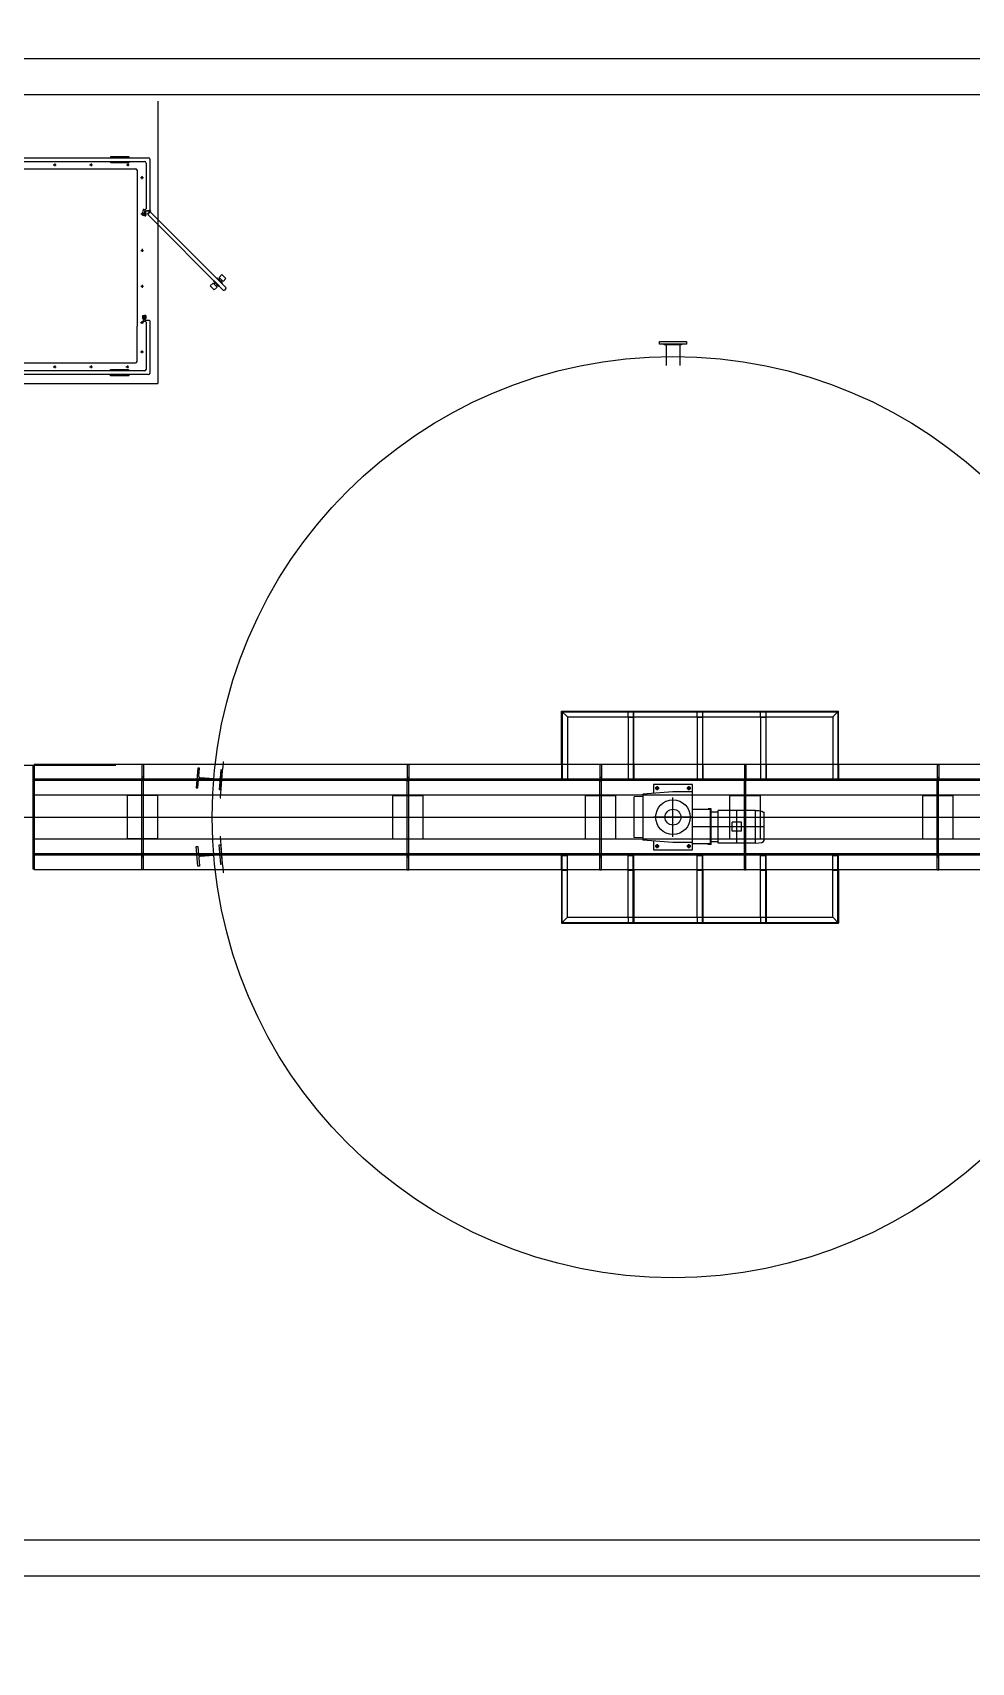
# Model space of a CAD drawing. Extents: x -16413 to 78405, y -232 to 83089.
# Drawn here: x 18741 to 19052, y 53278 to 53819 of the extents above; entities that cross this region are included whole.
import ezdxf

# ---------------------------------------------------------------- set-up
doc = ezdxf.new("R2010")
doc.units = 0
doc.header["$LTSCALE"] = 350
doc.header["$MEASUREMENT"] = 0
doc.layers.add('BACKGROUND', color=7, linetype='CONTINUOUS')

msp = doc.modelspace()

# ---------------------------------------------------------------- linework, layer by layer
at = {"layer": 'BACKGROUND'}
for p, q in [((18392.31, 53810.32), (19172.31, 53810.32)), ((18514.91, 53798.32), (19160.31, 53798.32)), ((18782.28, 53796.07), (18782.28, 53702.3)), ((18766.58, 53777.72), (18772.6, 53777.72)), ((18766.58, 53777.31), (18766.58, 53777.72)), ((18772.6, 53777.72), (18772.6, 53777.31)), ((18683.78, 53777.32), (18779.06, 53777.32)), ((18685.03, 53776.07), (18777.81, 53776.07)), ((18688.02, 53773.65), (18774.84, 53773.65)), ((18747.51, 53774.96), (18748.45, 53774.96)), ((18747.99, 53775.42), (18747.99, 53774.48)), ((18759.57, 53774.96), (18760.51, 53774.96)), ((18760.05, 53775.42), (18760.05, 53774.48)), ((18772.6, 53777.31), (18766.58, 53777.31)), ((18766.58, 53776.04), (18772.61, 53776.04)), ((18766.58, 53775.64), (18766.58, 53776.04)), ((18772.61, 53775.64), (18766.58, 53775.64)), ((18771.8, 53774.96), (18772.74, 53774.96)), ((18772.28, 53775.42), (18772.28, 53774.48)), ((18772.61, 53776.04), (18772.61, 53775.64)), ((18775.34, 53773.15), (18775.34, 53721.36)), ((18778.31, 53775.57), (18778.31, 53760.41)), ((18779.56, 53776.82), (18779.56, 53759.93)), ((18776.47, 53770.73), (18777.41, 53770.73)), ((18776.95, 53771.19), (18776.95, 53770.25)), ((18776.54, 53758.69), (18777.49, 53758.69)), ((18777.02, 53759.16), (18777.02, 53758.22)), ((18777.19, 53758.15), (18777.19, 53759)), ((18777.31, 53759), (18777.19, 53759)), ((18777.19, 53758.94), (18777.24, 53759)), ((18777.19, 53758.86), (18777.31, 53758.98)), ((18777.19, 53758.97), (18777.31, 53758.84)), ((18777.19, 53758.77), (18777.31, 53758.89)), ((18777.19, 53758.88), (18777.31, 53758.75)), ((18777.19, 53758.68), (18777.31, 53758.8)), ((18777.19, 53758.79), (18777.31, 53758.67)), ((18777.19, 53758.59), (18777.31, 53758.72)), ((18777.19, 53758.7), (18777.31, 53758.58)), ((18777.19, 53758.5), (18777.31, 53758.63)), ((18777.19, 53758.61), (18777.31, 53758.49)), ((18777.19, 53758.41), (18777.31, 53758.54)), ((18777.19, 53758.53), (18777.31, 53758.4)), ((18777.19, 53758.33), (18777.31, 53758.45)), ((18777.19, 53758.44), (18777.31, 53758.31)), ((18777.19, 53758.24), (18777.31, 53758.36)), ((18777.19, 53758.35), (18777.39, 53758.15)), ((18777.19, 53758.15), (18777.31, 53758.27)), ((18777.19, 53758.26), (18777.3, 53758.15)), ((18777.19, 53758.17), (18777.21, 53758.15)), ((18777.88, 53758.15), (18777.19, 53758.15)), ((18777.25, 53759), (18777.31, 53758.93)), ((18777.28, 53758.15), (18777.4, 53758.27)), ((18777.31, 53758.27), (18777.31, 53759)), ((18777.76, 53758.27), (18777.31, 53758.27)), ((18777.32, 53758.29), (18777.32, 53759.93)), ((18777.78, 53758.29), (18777.32, 53758.29)), ((18777.35, 53758.27), (18777.48, 53758.15)), ((18777.37, 53758.15), (18777.49, 53758.27)), ((18777.44, 53758.27), (18777.57, 53758.15)), ((18777.45, 53758.15), (18777.58, 53758.27)), ((18777.53, 53758.27), (18777.66, 53758.15)), ((18777.54, 53758.15), (18777.67, 53758.27)), ((18777.57, 53760.18), (18778.06, 53760.18)), ((18777.62, 53758.27), (18777.74, 53758.15)), ((18777.63, 53758.15), (18777.76, 53758.27)), ((18777.71, 53758.27), (18777.83, 53758.15)), ((18777.72, 53758.15), (18777.83, 53758.26)), ((18777.76, 53759.01), (18777.76, 53758.27)), ((18777.76, 53759.01), (18777.88, 53759.01)), ((18777.76, 53758.28), (18777.77, 53758.29)), ((18777.78, 53759.47), (18777.78, 53758.29)), ((18777.78, 53759), (18777.78, 53759.01)), ((18777.78, 53759), (18777.84, 53758.94)), ((18777.78, 53758.91), (18777.86, 53759)), ((18777.78, 53758.91), (18777.82, 53758.86)), ((18777.78, 53758.82), (18777.82, 53758.87)), ((18777.78, 53758.82), (18777.81, 53758.79)), ((18777.78, 53758.74), (18777.81, 53758.77)), ((18777.78, 53758.73), (18777.8, 53758.71)), ((18777.78, 53758.65), (18777.8, 53758.67)), ((18777.78, 53758.65), (18777.8, 53758.63)), ((18777.78, 53758.56), (18777.79, 53758.58)), ((18777.78, 53758.56), (18777.8, 53758.54)), ((18777.78, 53758.47), (18777.8, 53758.49)), ((18777.78, 53758.47), (18777.8, 53758.44)), ((18777.78, 53758.38), (18777.8, 53758.41)), ((18777.78, 53758.38), (18777.81, 53758.34)), ((18777.78, 53758.29), (18777.82, 53758.33)), ((18777.78, 53758.29), (18777.84, 53758.23)), ((18777.79, 53758.58), (18777.96, 53758.74)), ((18777.8, 53758.67), (18777.97, 53758.84)), ((18777.8, 53758.71), (18777.95, 53758.56)), ((18777.8, 53758.49), (18777.95, 53758.64)), ((18777.8, 53758.63), (18777.95, 53758.47)), ((18777.8, 53758.41), (18777.95, 53758.55)), ((18777.8, 53758.54), (18777.96, 53758.37)), ((18777.8, 53758.44), (18777.99, 53758.26)), ((18777.81, 53758.77), (18778, 53758.96)), ((18777.81, 53758.79), (18777.95, 53758.65)), ((18777.81, 53758.34), (18778.16, 53758)), ((18777.81, 53758.15), (18777.85, 53758.19)), ((18777.82, 53758.87), (18778.14, 53759.18)), ((18777.82, 53758.86), (18777.95, 53758.73)), ((18777.82, 53758.33), (18777.95, 53758.47)), ((18777.83, 53758.26), (18777.96, 53758.39)), ((18777.84, 53758.94), (18777.96, 53758.81)), ((18777.84, 53758.23), (18778.11, 53757.96)), ((18777.85, 53758.19), (18777.97, 53758.31)), ((18777.86, 53759), (18778.07, 53759.21)), ((18777.86, 53759.01), (18777.86, 53759)), ((18777.86, 53759), (18777.98, 53758.89)), ((18777.88, 53758.13), (18777.99, 53758.24)), ((18777.89, 53759.06), (18778, 53758.96)), ((18777.9, 53758.07), (18778.02, 53758.18)), ((18777.9, 53758.08), (18778.02, 53757.96)), ((18777.92, 53759.12), (18778.03, 53759.01)), ((18777.94, 53758.02), (18778.07, 53758.15)), ((18777.96, 53759.17), (18778.3, 53758.83)), ((18777.99, 53757.97), (18778.29, 53758.28)), ((18778.02, 53759.2), (18778.28, 53758.94)), ((18778.03, 53759.72), (18779.31, 53759.72)), ((18778.05, 53757.95), (18778.25, 53758.15)), ((18778.07, 53759.03), (18778.18, 53759.14)), ((18778.09, 53758.16), (18778.2, 53758.05)), ((18778.1, 53758.18), (18778.31, 53758.38)), ((18778.11, 53759.2), (18778.21, 53759.09)), ((18778.11, 53758.98), (18778.22, 53759.09)), ((18778.12, 53758.21), (18778.23, 53758.1)), ((18778.14, 53758.92), (18778.25, 53759.03)), ((18778.14, 53758.9), (18778.31, 53758.74)), ((18778.14, 53758.28), (18778.26, 53758.16)), ((18778.15, 53758.85), (18778.27, 53758.96)), ((18778.15, 53758.31), (18778.31, 53758.47)), ((18778.16, 53758.77), (18778.29, 53758.89)), ((18778.16, 53758.79), (18778.31, 53758.65)), ((18778.16, 53758.42), (18778.31, 53758.56)), ((18778.16, 53758.35), (18778.28, 53758.23)), ((18778.17, 53758.69), (18778.3, 53758.82)), ((18778.17, 53758.6), (18778.31, 53758.73)), ((18778.17, 53758.69), (18778.31, 53758.56)), ((18778.17, 53758.51), (18778.31, 53758.65)), ((18778.17, 53758.6), (18778.31, 53758.47)), ((18778.17, 53758.52), (18778.31, 53758.38)), ((18778.17, 53758.43), (18778.3, 53758.3)), ((18779.52, 53759.7), (18778.44, 53759.7)), ((18778.44, 53759.7), (18778.44, 53759.61)), ((18779.49, 53759.61), (18778.44, 53759.61)), ((18778.8, 53758.74), (18779.54, 53759.49)), ((18778.8, 53758.74), (18778.86, 53758.67)), ((18778.86, 53758.67), (18779.63, 53759.44)), ((18779.49, 53759.28), (18778.96, 53758.75)), ((18778.96, 53758.4), (18803.97, 53733.38)), ((18779.84, 53759.28), (18804.86, 53734.26)), ((18776.54, 53746.57), (18777.49, 53746.57)), ((18777.02, 53747.03), (18777.02, 53746.09)), ((18776.54, 53734.62), (18777.49, 53734.62)), ((18777.02, 53735.09), (18777.02, 53734.14)), ((18800.62, 53735.68), (18799.66, 53734.73)), ((18799.66, 53734.73), (18800.98, 53733.41)), ((18801.94, 53734.36), (18800.62, 53735.68)), ((18800.82, 53736.25), (18800.96, 53736.39)), ((18802.53, 53734.55), (18800.82, 53736.25)), ((18800.93, 53735.37), (18801.32, 53735.75)), ((18800.96, 53736.39), (18802.67, 53734.68)), ((18800.98, 53733.41), (18801.94, 53734.36)), ((18801.64, 53734.66), (18802.03, 53735.05)), ((18801.83, 53737.26), (18801.97, 53737.39)), ((18803.54, 53735.55), (18801.83, 53737.26)), ((18801.97, 53737.39), (18803.68, 53735.68)), ((18802.86, 53737.28), (18802.47, 53736.89)), ((18802.67, 53734.68), (18802.53, 53734.55)), ((18803.52, 53738.53), (18802.56, 53737.57)), ((18802.56, 53737.57), (18803.88, 53736.25)), ((18803.56, 53736.57), (18803.18, 53736.19)), ((18804.84, 53737.21), (18803.52, 53738.53)), ((18803.68, 53735.68), (18803.54, 53735.55)), ((18803.88, 53736.25), (18804.84, 53737.21)), ((18804.86, 53733.91), (18804.33, 53733.38)), ((18777.16, 53724.82), (18777.16, 53723.97)), ((18777.85, 53724.82), (18777.16, 53724.82)), ((18777.16, 53724.8), (18777.17, 53724.82)), ((18777.16, 53724.72), (18777.26, 53724.82)), ((18777.16, 53724.63), (18777.35, 53724.82)), ((18777.16, 53724.77), (18777.28, 53724.65)), ((18777.16, 53724.69), (18777.28, 53724.56)), ((18777.16, 53724.54), (18777.28, 53724.66)), ((18777.16, 53724.6), (18777.28, 53724.47)), ((18777.16, 53724.45), (18777.28, 53724.58)), ((18777.16, 53724.51), (18777.28, 53724.38)), ((18777.16, 53724.36), (18777.28, 53724.49)), ((18777.16, 53724.42), (18777.28, 53724.29)), ((18777.16, 53724.27), (18777.28, 53724.4)), ((18777.16, 53724.33), (18777.28, 53724.21)), ((18777.16, 53724.18), (18777.28, 53724.31)), ((18777.16, 53724.24), (18777.28, 53724.12)), ((18777.16, 53724.1), (18777.28, 53724.22)), ((18777.16, 53724.15), (18777.28, 53724.03)), ((18777.16, 53724.01), (18777.28, 53724.13)), ((18777.16, 53724.07), (18777.26, 53723.97)), ((18777.16, 53723.98), (18777.17, 53723.97)), ((18777.28, 53723.97), (18777.16, 53723.97)), ((18777.2, 53724.82), (18777.33, 53724.69)), ((18777.21, 53723.97), (18777.28, 53724.04)), ((18777.28, 53724.69), (18777.28, 53723.97)), ((18777.73, 53724.69), (18777.28, 53724.69)), ((18777.29, 53724.82), (18777.42, 53724.69)), ((18777.75, 53724.68), (18777.29, 53724.68)), ((18777.3, 53724.64), (18777.3, 53723.17)), ((18777.77, 53724.64), (18777.3, 53724.64)), ((18777.31, 53724.69), (18777.44, 53724.82)), ((18777.38, 53724.82), (18777.51, 53724.69)), ((18777.4, 53724.69), (18777.53, 53724.82)), ((18777.47, 53724.82), (18777.59, 53724.69)), ((18777.49, 53724.69), (18777.61, 53724.82)), ((18777.56, 53724.82), (18777.68, 53724.69)), ((18777.58, 53724.69), (18777.7, 53724.82)), ((18777.65, 53724.82), (18777.79, 53724.67)), ((18777.67, 53724.69), (18777.79, 53724.82)), ((18777.73, 53724.82), (18777.81, 53724.74)), ((18777.73, 53723.96), (18777.73, 53724.69)), ((18777.73, 53723.96), (18777.85, 53723.96)), ((18777.74, 53724.68), (18777.81, 53724.75)), ((18777.75, 53724.6), (18777.79, 53724.63)), ((18777.75, 53724.63), (18777.78, 53724.6)), ((18777.75, 53724.54), (18777.77, 53724.52)), ((18777.75, 53724.51), (18777.77, 53724.53)), ((18777.75, 53724.45), (18777.76, 53724.43)), ((18777.75, 53724.42), (18777.76, 53724.44)), ((18777.75, 53724.36), (18777.76, 53724.34)), ((18777.75, 53724.33), (18777.76, 53724.35)), ((18777.75, 53724.27), (18777.77, 53724.25)), ((18777.75, 53724.24), (18777.77, 53724.26)), ((18777.75, 53724.19), (18777.78, 53724.15)), ((18777.75, 53724.15), (18777.78, 53724.18)), ((18777.75, 53724.07), (18777.79, 53724.11)), ((18777.75, 53724.1), (18777.81, 53724.04)), ((18777.75, 53723.98), (18777.81, 53724.04)), ((18777.75, 53724.01), (18777.8, 53723.96)), ((18777.76, 53724.44), (18777.93, 53724.61)), ((18777.76, 53724.35), (18777.92, 53724.51)), ((18777.76, 53724.43), (18777.92, 53724.28)), ((18777.76, 53724.34), (18777.93, 53724.18)), ((18777.77, 53724.53), (18777.96, 53724.72)), ((18777.77, 53724.64), (18777.77, 53723.63)), ((18777.77, 53724.52), (18777.92, 53724.37)), ((18777.77, 53724.26), (18777.92, 53724.41)), ((18777.77, 53724.25), (18777.95, 53724.07)), ((18777.78, 53724.6), (18777.92, 53724.45)), ((18777.78, 53724.18), (18777.92, 53724.33)), ((18777.78, 53724.15), (18778.13, 53723.8)), ((18777.79, 53724.63), (18778.12, 53724.97)), ((18777.79, 53724.67), (18777.93, 53724.54)), ((18777.79, 53724.11), (18777.92, 53724.24)), ((18777.81, 53724.75), (18778.07, 53725.01)), ((18777.81, 53724.74), (18777.94, 53724.62)), ((18777.81, 53724.04), (18777.93, 53724.16)), ((18777.81, 53724.04), (18778.08, 53723.77)), ((18777.82, 53724.82), (18777.83, 53724.81)), ((18777.82, 53723.96), (18777.83, 53723.97)), ((18777.83, 53724.81), (18777.95, 53724.69)), ((18777.83, 53723.97), (18777.94, 53724.09)), ((18777.85, 53723.91), (18777.96, 53724.02)), ((18777.86, 53724.87), (18777.97, 53724.76)), ((18777.86, 53723.89), (18778, 53723.76)), ((18777.88, 53724.91), (18777.97, 53725)), ((18777.89, 53724.92), (18778.01, 53724.81)), ((18777.89, 53723.85), (18777.99, 53723.96)), ((18777.93, 53724.97), (18778.27, 53724.63)), ((18777.93, 53723.8), (18778.27, 53724.15)), ((18777.98, 53723.77), (18778.25, 53724.04)), ((18777.99, 53725.01), (18778.24, 53724.75)), ((18778.02, 53723.38), (18779.31, 53723.38)), ((18778.05, 53724.81), (18778.16, 53724.92)), ((18778.06, 53723.76), (18778.2, 53723.9)), ((18778.07, 53723.95), (18778.17, 53723.85)), ((18778.08, 53725), (18778.18, 53724.9)), ((18778.09, 53724.76), (18778.2, 53724.87)), ((18778.1, 53724.71), (18778.27, 53724.54)), ((18778.1, 53724.01), (18778.2, 53723.91)), ((18778.11, 53724.69), (18778.22, 53724.81)), ((18778.11, 53724.08), (18778.27, 53724.24)), ((18778.11, 53724.08), (18778.23, 53723.97)), ((18778.12, 53724.62), (18778.25, 53724.74)), ((18778.13, 53724.54), (18778.26, 53724.67)), ((18778.13, 53724.6), (18778.27, 53724.45)), ((18778.13, 53724.18), (18778.27, 53724.33)), ((18778.13, 53724.16), (18778.25, 53724.04)), ((18778.14, 53724.46), (18778.27, 53724.59)), ((18778.14, 53724.37), (18778.27, 53724.51)), ((18778.14, 53724.5), (18778.27, 53724.36)), ((18778.14, 53724.28), (18778.27, 53724.42)), ((18778.14, 53724.41), (18778.27, 53724.28)), ((18778.14, 53724.32), (18778.27, 53724.19)), ((18778.14, 53724.24), (18778.27, 53724.11)), ((18775.34, 53709.69), (18775.34, 53721.36)), ((18776.47, 53722.59), (18777.41, 53722.59)), ((18776.95, 53723.05), (18776.95, 53722.11)), ((18778.06, 53722.92), (18777.55, 53722.92)), ((18778.31, 53722.67), (18778.31, 53722.57)), ((18778.31, 53722.67), (18778.31, 53707.05)), ((18779.56, 53723.13), (18779.56, 53705.8)), ((18776.47, 53712.85), (18777.41, 53712.85)), ((18776.95, 53713.31), (18776.95, 53712.37)), ((18951.06, 53715.15), (18951.06, 53708.34)), ((18955.56, 53715.15), (18955.56, 53708.34)), ((18687.77, 53709.19), (18774.84, 53709.19)), ((18747.51, 53707.88), (18748.45, 53707.88)), ((18747.99, 53708.34), (18747.99, 53707.4)), ((18759.57, 53707.88), (18760.51, 53707.88)), ((18760.05, 53708.34), (18760.05, 53707.4)), ((18771.64, 53707.88), (18772.58, 53707.88)), ((18772.11, 53708.34), (18772.11, 53707.4)), ((18680.28, 53702.3), (18782.28, 53702.3)), ((18779.06, 53705.3), (18683.78, 53705.3)), ((18777.81, 53706.55), (18685.03, 53706.55)), ((18766.5, 53706.96), (18772.52, 53706.96)), ((18766.5, 53706.55), (18766.5, 53706.96)), ((18772.52, 53706.55), (18766.5, 53706.55)), ((18766.51, 53705.3), (18772.54, 53705.3)), ((18766.51, 53704.89), (18766.51, 53705.3)), ((18772.54, 53704.89), (18766.51, 53704.89)), ((18772.52, 53706.96), (18772.52, 53706.55)), ((18772.54, 53705.3), (18772.54, 53704.89)), ((18916.31, 53575.76), (18916.31, 53593.51)), ((18916.31, 53593.51), (19008.31, 53593.51)), ((18918.23, 53591.59), (18916.31, 53593.51)), ((19006.39, 53591.59), (19008.31, 53593.51)), ((19008.31, 53575.76), (19008.31, 53593.51)), ((18916.51, 53593.31), (19008.11, 53593.31)), ((18916.51, 53593.31), (18916.51, 53575.88)), ((18918.23, 53591.59), (19006.39, 53591.59)), ((18918.23, 53591.59), (18918.23, 53575.76)), ((18938.39, 53593.26), (18940.31, 53593.26)), ((18938.39, 53591.59), (18938.39, 53593.26)), ((18938.39, 53591.59), (18938.39, 53575.76)), ((18938.39, 53591.51), (18940.31, 53591.51)), ((18940.11, 53593.26), (18940.11, 53575.88)), ((18940.31, 53591.59), (18940.31, 53593.26)), ((18940.31, 53575.76), (18940.31, 53591.59)), ((18961.35, 53593.26), (18963.27, 53593.26)), ((18961.35, 53591.59), (18961.35, 53593.26)), ((18961.35, 53591.59), (18961.35, 53575.76)), ((18961.35, 53591.51), (18963.27, 53591.51)), ((18963.07, 53593.26), (18963.07, 53575.88)), ((18963.27, 53591.59), (18963.27, 53593.26)), ((18963.27, 53575.76), (18963.27, 53591.59)), ((18982.39, 53593.26), (18984.31, 53593.26)), ((18982.39, 53591.59), (18982.39, 53593.26)), ((18982.39, 53591.59), (18982.39, 53575.76)), ((18982.39, 53591.51), (18984.31, 53591.51)), ((18984.11, 53593.26), (18984.11, 53575.88)), ((18984.31, 53591.59), (18984.31, 53593.26)), ((18984.31, 53575.76), (18984.31, 53591.59)), ((19006.39, 53591.59), (19006.39, 53575.76)), ((19008.11, 53593.31), (19008.11, 53575.88)), ((18702.31, 53575.57), (18768.31, 53575.57)), ((18740.68, 53575.51), (18740.68, 53541.13)), ((18740.68, 53575.51), (18741.18, 53575.51)), ((19127.81, 53575.76), (18741.18, 53575.76)), ((18741.18, 53575.76), (18741.18, 53540.88)), ((18776.93, 53575.76), (18776.93, 53571.01)), ((18777.43, 53575.76), (18776.93, 53575.76)), ((18777.43, 53575.76), (18777.43, 53571.01)), ((18795.55, 53574.61), (18795.01, 53568.1)), ((18796.01, 53574.57), (18795.55, 53574.61)), ((18795.79, 53571.86), (18796.01, 53574.57)), ((18803.12, 53573.99), (18802.9, 53571.27)), ((18803.05, 53567.44), (18803.58, 53573.95)), ((18803.58, 53573.95), (18803.12, 53573.99)), ((18803.93, 53576.67), (18804.18, 53576.64)), ((18865.06, 53575.76), (18865.06, 53571.01)), ((18865.06, 53575.76), (18865.56, 53575.76)), ((18865.56, 53575.76), (18865.56, 53571.01)), ((18916.31, 53575.88), (18918.23, 53575.88)), ((18916.31, 53575.76), (18916.31, 53571.01)), ((18916.51, 53575.76), (18916.51, 53575.88)), ((18916.51, 53575.76), (18916.51, 53571.01)), ((18918.23, 53575.76), (18918.23, 53571.01)), ((18929.06, 53575.76), (18929.06, 53571.01)), ((18929.56, 53575.76), (18929.56, 53571.01)), ((18938.39, 53575.88), (18940.31, 53575.88)), ((18938.39, 53575.76), (18938.39, 53571.01)), ((18940.11, 53575.76), (18940.11, 53575.88)), ((18940.11, 53575.76), (18940.11, 53571.01)), ((18940.31, 53575.76), (18940.31, 53571.01)), ((18940.31, 53575.76), (18940.31, 53571.01)), ((18961.35, 53575.88), (18963.27, 53575.88)), ((18961.35, 53575.76), (18961.35, 53571.01)), ((18963.07, 53575.76), (18963.07, 53575.88)), ((18963.07, 53575.76), (18963.07, 53571.01)), ((18963.27, 53575.76), (18963.27, 53571.01)), ((18963.27, 53575.76), (18963.27, 53571.01)), ((18977.06, 53575.76), (18977.06, 53571.01)), ((18977.56, 53575.76), (18977.56, 53571.01)), ((18982.39, 53575.88), (18984.31, 53575.88)), ((18982.39, 53575.76), (18982.39, 53571.01)), ((18984.11, 53575.76), (18984.11, 53575.88)), ((18984.11, 53575.76), (18984.11, 53571.01)), ((18984.31, 53575.76), (18984.31, 53571.01)), ((18984.31, 53575.76), (18984.31, 53571.01)), ((19006.39, 53575.88), (19008.31, 53575.88)), ((19006.39, 53575.76), (19006.39, 53571.01)), ((19008.11, 53575.76), (19008.11, 53575.88)), ((19008.11, 53575.76), (19008.11, 53571.01)), ((19008.31, 53575.76), (19008.31, 53571.01)), ((19008.31, 53575.76), (19008.31, 53571.01)), ((19041.06, 53575.76), (19041.06, 53571.01)), ((19041.06, 53575.76), (19041.56, 53575.76)), ((19041.56, 53575.76), (19041.56, 53571.01)), ((19127.81, 53570.93), (18741.18, 53570.93)), ((19127.81, 53570.46), (18741.18, 53570.46)), ((18777.43, 53571.62), (18776.93, 53571.62)), ((18777.43, 53571.01), (18776.93, 53571.01)), ((18776.95, 53565.63), (18776.95, 53570.38)), ((18777.42, 53570.38), (18776.95, 53570.38)), ((18777.42, 53565.63), (18777.42, 53570.38)), ((18795.01, 53568.1), (18795.48, 53568.06)), ((18795.48, 53568.06), (18795.7, 53570.78)), ((18796.13, 53571.14), (18802.44, 53570.62)), ((18802.46, 53570.91), (18796.16, 53571.43)), ((18802.81, 53570.19), (18802.58, 53567.48)), ((18802.58, 53567.48), (18803.05, 53567.44)), ((18865.06, 53571.62), (18865.56, 53571.62)), ((18865.06, 53571.01), (18865.56, 53571.01)), ((18865.07, 53565.63), (18865.07, 53570.38)), ((18865.07, 53570.38), (18865.54, 53570.38)), ((18865.54, 53565.63), (18865.54, 53570.38)), ((18916.31, 53571.01), (18918.23, 53571.01)), ((18929.06, 53571.62), (18929.56, 53571.62)), ((18929.06, 53571.01), (18929.56, 53571.01)), ((18929.07, 53565.63), (18929.07, 53570.38)), ((18929.07, 53570.38), (18929.54, 53570.38)), ((18929.54, 53565.63), (18929.54, 53570.38)), ((18938.39, 53571.01), (18940.31, 53571.01)), ((18953.31, 53566.69), (18943.29, 53565.98)), ((18959.81, 53569.19), (18946.81, 53569.19)), ((18946.81, 53569.19), (18946.81, 53566.23)), ((18947.37, 53567.94), (18948.74, 53567.94)), ((18948.74, 53567.94), (18947.37, 53567.94)), ((18948.06, 53567.26), (18948.06, 53568.63)), ((18948.06, 53568.63), (18948.06, 53567.26)), ((18959.81, 53566.69), (18953.31, 53566.69)), ((18957.87, 53567.94), (18959.24, 53567.94)), ((18959.24, 53567.94), (18957.87, 53567.94)), ((18958.56, 53567.26), (18958.56, 53568.63)), ((18958.56, 53568.63), (18958.56, 53567.26)), ((18959.81, 53547.44), (18959.81, 53569.19)), ((18961.35, 53571.01), (18963.27, 53571.01)), ((18977.06, 53571.62), (18977.56, 53571.62)), ((18977.06, 53571.01), (18977.56, 53571.01)), ((18977.07, 53565.63), (18977.07, 53570.38)), ((18977.07, 53570.38), (18977.54, 53570.38)), ((18977.54, 53565.63), (18977.54, 53570.38)), ((18982.39, 53571.01), (18984.31, 53571.01)), ((19006.39, 53571.01), (19008.31, 53571.01)), ((19041.06, 53571.62), (19041.56, 53571.62)), ((19041.06, 53571.01), (19041.56, 53571.01)), ((19041.07, 53565.63), (19041.07, 53570.38)), ((19041.07, 53570.38), (19041.54, 53570.38)), ((19041.54, 53565.63), (19041.54, 53570.38)), ((19127.81, 53565.63), (18741.18, 53565.63)), ((18772.12, 53551.13), (18772.12, 53565.51)), ((18782.25, 53565.51), (18772.12, 53565.51)), ((18776.95, 53565.63), (18776.95, 53565.51)), ((18776.95, 53551.13), (18776.95, 53565.51)), ((18777.42, 53565.63), (18777.42, 53565.51)), ((18777.42, 53551.13), (18777.42, 53565.51)), ((18782.25, 53551.13), (18782.25, 53565.51)), ((18802.94, 53564.7), (18803.19, 53564.69)), ((18860.24, 53551.13), (18860.24, 53565.51)), ((18860.24, 53565.51), (18870.37, 53565.51)), ((18865.07, 53565.63), (18865.07, 53565.51)), ((18865.07, 53551.13), (18865.07, 53565.51)), ((18865.54, 53565.63), (18865.54, 53565.51)), ((18865.54, 53551.13), (18865.54, 53565.51)), ((18870.37, 53551.13), (18870.37, 53565.51)), ((18924.24, 53551.13), (18924.24, 53565.51)), ((18924.24, 53565.51), (18934.37, 53565.51)), ((18929.07, 53565.63), (18929.07, 53565.51)), ((18929.07, 53551.13), (18929.07, 53565.51)), ((18929.54, 53565.63), (18929.54, 53565.51)), ((18929.54, 53551.13), (18929.54, 53565.51)), ((18934.37, 53551.13), (18934.37, 53565.51)), ((18943.29, 53565.23), (18940.43, 53565.02)), ((18940.43, 53551.61), (18940.43, 53565.02)), ((18943.29, 53565.98), (18943.29, 53550.66)), ((18953.31, 53551.82), (18953.31, 53564.82)), ((18965.99, 53561.07), (18964.99, 53561.07)), ((18964.99, 53560.82), (18964.99, 53561.07)), ((18965.99, 53549.19), (18965.99, 53561.07)), ((18972.24, 53551.13), (18972.24, 53565.51)), ((18972.24, 53565.51), (18982.37, 53565.51)), ((18977.07, 53565.63), (18977.07, 53565.51)), ((18977.07, 53551.13), (18977.07, 53565.51)), ((18977.54, 53565.63), (18977.54, 53565.51)), ((18977.54, 53551.13), (18977.54, 53565.51)), ((18982.37, 53551.13), (18982.37, 53565.51)), ((19036.24, 53551.13), (19036.24, 53565.51)), ((19036.24, 53565.51), (19046.37, 53565.51)), ((19041.07, 53565.63), (19041.07, 53565.51)), ((19041.07, 53551.13), (19041.07, 53565.51)), ((19041.54, 53565.63), (19041.54, 53565.51)), ((19041.54, 53551.13), (19041.54, 53565.51)), ((19046.37, 53551.13), (19046.37, 53565.51)), ((18338.81, 53558.32), (19128.31, 53558.32)), ((18959.81, 53558.32), (18946.81, 53558.32)), ((18965.74, 53560.82), (18959.81, 53560.82)), ((18965.74, 53549.44), (18965.74, 53560.82)), ((18965.99, 53560.07), (18968.28, 53560.07)), ((18968.28, 53549.69), (18968.28, 53560.57)), ((18980.75, 53560.57), (18968.28, 53560.57)), ((18973.02, 53553.63), (18973.02, 53556.63)), ((18976.02, 53556.63), (18973.02, 53556.63)), ((18974.52, 53549.69), (18974.52, 53560.57)), ((18976.02, 53553.63), (18976.02, 53556.63)), ((18980.75, 53549.69), (18980.75, 53560.57)), ((18983.64, 53550.57), (18983.64, 53559.69)), ((19127.81, 53551.01), (18741.18, 53551.01)), ((18782.25, 53551.13), (18772.12, 53551.13)), ((18776.95, 53551.01), (18776.95, 53551.13)), ((18776.95, 53546.26), (18776.95, 53551.01)), ((18777.42, 53551.13), (18777.42, 53551.01)), ((18777.42, 53546.26), (18777.42, 53551.01)), ((18802.94, 53551.94), (18803.19, 53551.95)), ((18860.24, 53551.13), (18870.37, 53551.13)), ((18865.07, 53551.13), (18865.07, 53551.01)), ((18865.07, 53546.26), (18865.07, 53551.01)), ((18865.54, 53551.01), (18865.54, 53551.13)), ((18865.54, 53546.26), (18865.54, 53551.01)), ((18924.24, 53551.13), (18934.37, 53551.13)), ((18929.07, 53551.13), (18929.07, 53551.01)), ((18929.07, 53546.26), (18929.07, 53551.01)), ((18929.54, 53551.01), (18929.54, 53551.13)), ((18929.54, 53546.26), (18929.54, 53551.01)), ((18943.29, 53551.41), (18940.43, 53551.61)), ((18953.31, 53549.94), (18943.29, 53550.66)), ((18946.81, 53550.41), (18946.81, 53547.44)), ((18983.64, 53555.13), (18959.81, 53555.13)), ((18965.99, 53550.19), (18968.28, 53550.19)), ((18972.24, 53551.13), (18982.37, 53551.13)), ((18976.02, 53553.63), (18973.02, 53553.63)), ((18977.07, 53551.13), (18977.07, 53551.01)), ((18977.07, 53546.26), (18977.07, 53551.01)), ((18977.54, 53551.01), (18977.54, 53551.13)), ((18977.54, 53546.26), (18977.54, 53551.01)), ((19036.24, 53551.13), (19046.37, 53551.13)), ((19041.07, 53551.13), (19041.07, 53551.01)), ((19041.07, 53546.26), (19041.07, 53551.01)), ((19041.54, 53551.01), (19041.54, 53551.13)), ((19041.54, 53546.26), (19041.54, 53551.01)), ((19127.81, 53546.18), (18741.18, 53546.18)), ((19127.81, 53545.71), (18741.18, 53545.71)), ((18776.93, 53540.88), (18776.93, 53545.63)), ((18777.43, 53545.63), (18776.93, 53545.63)), ((18777.43, 53545.02), (18776.93, 53545.02)), ((18777.42, 53546.26), (18776.95, 53546.26)), ((18777.43, 53540.88), (18777.43, 53545.63)), ((18795.01, 53548.54), (18795.48, 53548.58)), ((18795.55, 53542.02), (18795.01, 53548.54)), ((18795.48, 53548.58), (18795.7, 53545.86)), ((18795.79, 53544.78), (18796.01, 53542.06)), ((18796.13, 53545.49), (18802.44, 53546.01)), ((18802.46, 53545.73), (18796.16, 53545.21)), ((18802.58, 53549.16), (18803.05, 53549.2)), ((18802.81, 53546.45), (18802.58, 53549.16)), ((18803.12, 53542.65), (18802.9, 53545.36)), ((18803.05, 53549.2), (18803.58, 53542.69)), ((18865.06, 53540.88), (18865.06, 53545.63)), ((18865.06, 53545.63), (18865.56, 53545.63)), ((18865.06, 53545.02), (18865.56, 53545.02)), ((18865.07, 53546.26), (18865.54, 53546.26)), ((18865.56, 53540.88), (18865.56, 53545.63)), ((18916.31, 53545.63), (18918.23, 53545.63)), ((18916.31, 53540.88), (18916.31, 53545.63)), ((18916.51, 53540.88), (18916.51, 53545.63)), ((18918.23, 53540.88), (18918.23, 53545.63)), ((18929.06, 53540.88), (18929.06, 53545.63)), ((18929.06, 53545.63), (18929.56, 53545.63)), ((18929.06, 53545.02), (18929.56, 53545.02)), ((18929.07, 53546.26), (18929.54, 53546.26)), ((18929.56, 53540.88), (18929.56, 53545.63)), ((18938.39, 53545.63), (18940.31, 53545.63)), ((18938.39, 53540.88), (18938.39, 53545.63)), ((18940.11, 53540.88), (18940.11, 53545.63)), ((18940.31, 53540.88), (18940.31, 53545.63)), ((18940.31, 53540.88), (18940.31, 53545.63)), ((18946.81, 53547.44), (18959.81, 53547.44)), ((18947.37, 53548.69), (18948.74, 53548.69)), ((18948.74, 53548.69), (18947.37, 53548.69)), ((18948.06, 53548.01), (18948.06, 53549.38)), ((18948.06, 53549.38), (18948.06, 53548.01)), ((18959.81, 53549.94), (18953.31, 53549.94)), ((18957.87, 53548.69), (18959.24, 53548.69)), ((18959.24, 53548.69), (18957.87, 53548.69)), ((18958.56, 53548.01), (18958.56, 53549.38)), ((18958.56, 53549.38), (18958.56, 53548.01)), ((18965.74, 53549.44), (18959.81, 53549.44)), ((18961.35, 53545.63), (18963.27, 53545.63)), ((18961.35, 53540.88), (18961.35, 53545.63)), ((18963.07, 53540.88), (18963.07, 53545.63)), ((18963.27, 53540.88), (18963.27, 53545.63)), ((18963.27, 53540.88), (18963.27, 53545.63)), ((18964.99, 53549.19), (18964.99, 53549.44)), ((18965.99, 53549.19), (18964.99, 53549.19)), ((18980.75, 53549.69), (18968.28, 53549.69)), ((18977.06, 53540.88), (18977.06, 53545.63)), ((18977.06, 53545.63), (18977.56, 53545.63)), ((18977.06, 53545.02), (18977.56, 53545.02)), ((18977.07, 53546.26), (18977.54, 53546.26)), ((18977.56, 53540.88), (18977.56, 53545.63)), ((18982.39, 53545.63), (18984.31, 53545.63)), ((18982.39, 53540.88), (18982.39, 53545.63)), ((18984.11, 53540.88), (18984.11, 53545.63)), ((18984.31, 53540.88), (18984.31, 53545.63)), ((18984.31, 53540.88), (18984.31, 53545.63)), ((19006.39, 53545.63), (19008.31, 53545.63)), ((19006.39, 53540.88), (19006.39, 53545.63)), ((19008.11, 53540.88), (19008.11, 53545.63)), ((19008.31, 53540.88), (19008.31, 53545.63)), ((19008.31, 53540.88), (19008.31, 53545.63)), ((19041.06, 53540.88), (19041.06, 53545.63)), ((19041.06, 53545.63), (19041.56, 53545.63)), ((19041.06, 53545.02), (19041.56, 53545.02)), ((19041.07, 53546.26), (19041.54, 53546.26)), ((19041.56, 53540.88), (19041.56, 53545.63)), ((18740.68, 53541.13), (18741.18, 53541.13)), ((19127.81, 53540.88), (18741.18, 53540.88)), ((18777.43, 53540.88), (18776.93, 53540.88)), ((18796.01, 53542.06), (18795.55, 53542.02)), ((18803.58, 53542.69), (18803.12, 53542.65)), ((18803.93, 53539.97), (18804.18, 53540)), ((18865.06, 53540.88), (18865.56, 53540.88)), ((18916.31, 53540.88), (18916.31, 53523.13)), ((18916.31, 53540.76), (18918.23, 53540.76)), ((18916.51, 53540.88), (18916.51, 53540.76)), ((18916.51, 53523.33), (18916.51, 53540.76)), ((18918.23, 53525.05), (18918.23, 53540.88)), ((18929.06, 53540.88), (18929.56, 53540.88)), ((18929.56, 53540.88), (18929.06, 53540.88)), ((18938.39, 53525.05), (18938.39, 53540.88)), ((18938.39, 53540.76), (18940.31, 53540.76)), ((18940.11, 53540.88), (18940.11, 53540.76)), ((18940.11, 53523.38), (18940.11, 53540.76)), ((18940.31, 53540.88), (18940.31, 53525.05)), ((18961.35, 53525.05), (18961.35, 53540.88)), ((18961.35, 53540.76), (18963.27, 53540.76)), ((18963.07, 53540.88), (18963.07, 53540.76)), ((18963.07, 53523.38), (18963.07, 53540.76)), ((18963.27, 53540.88), (18963.27, 53525.05)), ((18977.56, 53540.88), (18977.06, 53540.88)), ((18977.06, 53540.88), (18977.56, 53540.88)), ((18982.39, 53525.05), (18982.39, 53540.88)), ((18982.39, 53540.76), (18984.31, 53540.76)), ((18984.11, 53540.88), (18984.11, 53540.76)), ((18984.11, 53523.38), (18984.11, 53540.76)), ((18984.31, 53540.88), (18984.31, 53525.05)), ((19006.39, 53525.05), (19006.39, 53540.88)), ((19006.39, 53540.76), (19008.31, 53540.76)), ((19008.11, 53540.88), (19008.11, 53540.76)), ((19008.11, 53523.33), (19008.11, 53540.76)), ((19008.31, 53540.88), (19008.31, 53523.13)), ((19041.06, 53540.88), (19041.56, 53540.88)), ((18918.23, 53525.05), (18916.31, 53523.13)), ((18916.31, 53523.13), (19008.31, 53523.13)), ((18916.51, 53523.33), (19008.11, 53523.33)), ((18918.23, 53525.05), (19006.39, 53525.05)), ((18938.39, 53525.13), (18940.31, 53525.13)), ((18938.39, 53525.05), (18938.39, 53523.38)), ((18938.39, 53523.38), (18940.31, 53523.38)), ((18940.31, 53525.05), (18940.31, 53523.38)), ((18961.35, 53525.13), (18963.27, 53525.13)), ((18961.35, 53525.05), (18961.35, 53523.38)), ((18961.35, 53523.38), (18963.27, 53523.38)), ((18963.27, 53525.05), (18963.27, 53523.38)), ((18982.39, 53525.13), (18984.31, 53525.13)), ((18982.39, 53525.05), (18982.39, 53523.38)), ((18982.39, 53523.38), (18984.31, 53523.38)), ((18984.31, 53525.05), (18984.31, 53523.38)), ((19006.39, 53525.05), (19008.31, 53523.13)), ((18320.31, 53318.32), (19160.31, 53318.32)), ((18308.31, 53306.32), (19172.31, 53306.32))]:
    msp.add_line(p, q, dxfattribs=at)
at = {"layer": 'BACKGROUND', "color": 0, "linetype": 'ByBlock'}
msp.add_lwpolyline([(18948.81, 53715.4), (18948.81, 53716.34), (18957.81, 53716.34), (18957.81, 53715.4)], close=True, dxfattribs=at)
msp.add_lwpolyline([(18956.18, 53715.4), (18956.18, 53715.15), (18950.43, 53715.15), (18950.43, 53715.4)], dxfattribs=at)
at = {"layer": 'BACKGROUND'}
for centre, radius in [((18747.99, 53774.96), 0.219), ((18760.05, 53774.96), 0.219), ((18772.28, 53774.96), 0.219), ((18776.95, 53770.73), 0.219), ((18777.02, 53758.69), 0.219), ((18779.67, 53759.61), 0.0937), ((18777.02, 53746.57), 0.219), ((18777.02, 53734.62), 0.219), ((18776.95, 53722.59), 0.219), ((18776.95, 53712.85), 0.219), ((18747.99, 53707.88), 0.219), ((18760.05, 53707.88), 0.219), ((18772.11, 53707.88), 0.219), ((18953.31, 53558.32), 153), ((18948.06, 53567.94), 0.438), ((18948.06, 53567.94), 0.438), ((18958.56, 53567.94), 0.438), ((18958.56, 53567.94), 0.438), ((18953.31, 53558.32), 5.75), ((18953.31, 53558.32), 2.65), ((18948.06, 53548.69), 0.438), ((18948.06, 53548.69), 0.438), ((18958.56, 53548.69), 0.438), ((18958.56, 53548.69), 0.438)]:
    msp.add_circle(centre, radius, dxfattribs=at)
for centre, radius, start, end in [((22859.85, 59900.7), 10167.99, 215.751698, 264.583246), ((18774.84, 53773.15), 0.5, 0, 90), ((18777.81, 53775.57), 0.5, 0, 90), ((18779.06, 53776.82), 0.5, 0, 90), ((18777.57, 53759.93), 0.25, 90, 180), ((18778.03, 53759.47), 0.25, 90, 180), ((18778.06, 53760.43), 0.25, 270, 0), ((18779.13, 53758.57), 0.25, 135, 225), ((18779.31, 53759.97), 0.25, 270, 0), ((18779.67, 53759.61), 0.176, 179.651, 147.2866), ((18779.66, 53759.1), 0.25, 45, 135), ((18804.68, 53734.09), 0.25, 315, 45), ((18804.15, 53733.56), 0.25, 225, 315), ((18778.02, 53723.63), 0.25, 180, 270), ((18779.31, 53723.13), 0.25, 0, 90), ((18777.55, 53723.17), 0.25, 180, 270), ((18778.06, 53722.67), 0.25, 0, 90), ((18774.84, 53709.69), 0.5, 270, 0), ((18777.81, 53707.05), 0.5, 270, 0), ((18779.06, 53705.8), 0.5, 270, 0), ((18796.19, 53571.83), 0.4, 175.2835, 265.2835), ((18953.31, 53558.32), 150.5, 172.9974, 177.5696), ((18796.1, 53570.74), 0.4, 85.2835, 175.2835), ((18802.41, 53570.22), 0.4, 355.2835, 85.2835), ((18802.5, 53571.31), 0.4, 265.2835, 355.2835), ((18953.31, 53558.32), 150.5, 182.4304, 187.0026), ((18796.1, 53545.89), 0.4, 184.7165, 274.7165), ((18796.19, 53544.81), 0.4, 94.7165, 184.7165), ((18802.41, 53546.41), 0.4, 274.7165, 4.7165), ((18802.5, 53545.33), 0.4, 4.7165, 94.7165)]:
    msp.add_arc(centre, radius, start, end, dxfattribs=at)
at = {"layer": 'BACKGROUND', "extrusion": (0, 0, -1)}
for centre, major_axis, ratio in [((18778.06, 53758.58), (0, 0.63), 0.42056), ((18778.06, 53758.59), (0, 0.444), 0.252033)]:
    msp.add_ellipse(centre, major_axis=major_axis, ratio=ratio, dxfattribs=at)
at = {"layer": 'BACKGROUND'}
for centre, major_axis, ratio in [((18778.03, 53724.38), (0, -0.63), 0.42056), ((18778.03, 53724.37), (0, -0.444), 0.252033)]:
    msp.add_ellipse(centre, major_axis=major_axis, ratio=ratio, dxfattribs=at)
at = {"layer": 'BACKGROUND', "extrusion": (0, 0, -1)}
msp.add_ellipse((18980.75, 53559.69), major_axis=(2.89, 0), ratio=0.304206, start_param=4.712389, end_param=6.283185, dxfattribs=at)
at = {"layer": 'BACKGROUND'}
msp.add_ellipse((18980.75, 53550.57), major_axis=(2.89, 0), ratio=0.304206, start_param=4.712389, end_param=6.283185, dxfattribs=at)

doc.saveas('drawing.dxf')
